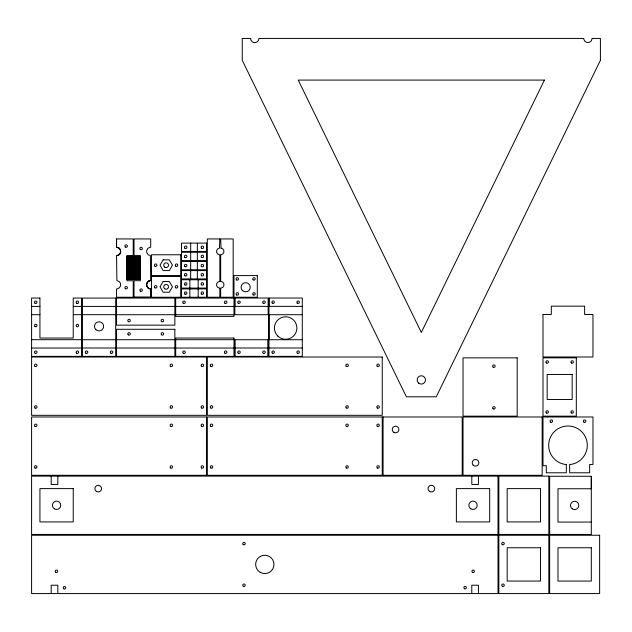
<?xml version="1.0" encoding="UTF-8"?>
<svg xmlns="http://www.w3.org/2000/svg" width="632" height="632" viewBox="0 0 632 632"><rect width="100%" height="100%" fill="white"/><g stroke="black" fill="none" stroke-linecap="round" stroke-linejoin="round"><path stroke-width="0.95" d="M119.361 248.416C122.197 250.707 120.159 255.802 116.557 255.589L116.888 280.624A4.163 4.163 0 0 1 117.307 288.871L116.557 288.911L116.557 297.245L133.21 297.245L133.21 280.75L126.969 280.75L126.969 255.486L133.21 255.486L133.21 238.943L116.557 238.943L116.557 247.302C120.072 247.104 122.189 252.089 119.432 254.427M234.828 356.353L234.828 339.724L268.142 339.724L268.142 356.353L234.828 356.353L234.828 339.724M234.828 298.028L234.828 314.712L268.142 314.712L268.142 298.028L234.828 298.028L234.828 306.378L268.142 306.378M268.142 356.353L268.142 339.724M268.971 298.028L268.971 356.353L302.293 356.353L302.293 298.028L268.971 298.028L268.971 306.378L302.293 306.378M591.307 476.267L591.307 534.427L549.658 534.427L549.658 476.267L591.307 476.267L591.307 488.757L557.985 488.757L557.985 522.072L591.307 522.072M119.164 254.68L118.54 255.083M147.825 281.761C145.099 284.076 147.13 289.093 150.7 288.856L150.7 297.245L134.047 297.245L134.047 280.703L140.296 280.703L140.296 255.431L134.047 255.431L134.047 238.943L150.7 238.943L150.7 247.278L149.95 247.317A4.163 4.163 0 0 0 150.376 255.557L150.7 280.592C147.106 280.387 145.06 285.482 147.896 287.765M148.101 281.509L148.718 281.106M118.247 255.241L117.52 255.478M149.01 280.948L149.737 280.711M117.212 255.549L116.557 255.589L117.307 255.541A4.163 4.163 0 0 0 116.888 247.294L116.636 247.333M150.045 280.64L150.7 280.592L149.95 280.64A4.163 4.163 0 0 0 150.376 288.887L150.7 297.245L134.047 297.222M126.969 256.766L133.21 256.734L133.21 279.502L126.969 279.502M140.296 256.687L134.047 256.687L134.047 279.447L140.296 279.447M126.969 256.853L133.21 256.853M134.047 256.979L140.296 256.979M126.969 257.082L133.21 257.082M126.969 257.319L133.21 257.319M134.047 257.216L140.296 257.216M134.047 257.445L140.296 257.445M126.969 257.548L133.21 257.548M134.047 257.674L140.296 257.674M126.969 257.777L133.21 257.777M134.047 257.769L140.296 257.769M126.969 257.864L133.21 257.864M134.047 258.33L140.296 258.33M126.969 258.433L133.21 258.433M134.047 258.417L140.296 258.417M126.969 258.52L133.21 258.52M126.969 258.749L133.21 258.749M134.047 258.646L140.296 258.646M134.047 258.883L140.296 258.883M126.969 258.986L133.21 258.986M134.047 259.112L140.296 259.112M126.969 259.215L133.21 259.215M134.047 259.341L140.296 259.341M126.969 259.531L133.21 259.444M134.047 259.428L140.296 259.428M134.047 260.084L140.296 259.997M126.969 260.187L133.21 260.1M134.047 260.313L140.296 260.313M126.969 260.416L133.21 260.416M134.047 260.55L140.296 260.55M126.969 260.645L133.21 260.645M134.047 260.779L140.296 260.779M126.969 260.882L133.21 260.882M134.047 261.008L140.296 261.008M126.969 261.111L133.21 261.111M134.047 261.095L140.296 261.095M126.969 261.198L133.21 261.198M134.047 261.664L140.296 261.664M126.969 261.767L133.21 261.767M134.047 261.751L140.296 261.751M126.969 261.853L133.21 261.853M134.047 261.98L140.296 261.98M126.969 262.083L133.21 262.083M126.969 262.312L133.21 262.312M134.047 262.209L140.296 262.209M134.047 262.446L140.296 262.446M126.969 262.549L133.21 262.549M134.047 262.675L140.296 262.675M126.969 262.778L133.21 262.778M134.047 262.762L140.296 262.762M126.969 262.865L133.21 262.865M126.969 263.425L133.21 263.425M126.969 263.52L133.21 263.52M126.969 263.749L133.21 263.749M134.047 263.647L140.296 263.647M134.047 263.876L140.296 263.876M126.969 263.978L133.21 263.978M134.047 264.113L140.296 264.113M126.969 264.216L133.21 264.216M134.047 264.429L140.296 264.342M126.969 264.445L133.21 264.532M134.047 264.99L140.296 265.077M126.969 265.187L133.21 265.092M134.047 265.314L140.296 265.314M126.969 265.416L133.21 265.416M134.047 265.543L140.296 265.543M126.969 265.645L133.21 265.645M126.969 265.875L133.21 265.875M134.047 265.78L140.296 265.78M134.047 266.001L140.296 266.001M126.969 266.112L133.21 266.112M134.047 266.096L140.296 266.096M126.969 266.198L133.21 266.198M134.047 266.657L140.296 266.657M126.969 266.759L133.21 266.759M134.047 266.743L140.296 266.743M126.969 266.846L133.21 266.846M134.047 266.981L140.296 266.981M126.969 267.075L133.21 267.075M126.969 267.312L133.21 267.312M134.047 267.21L140.296 267.21M134.047 267.439L140.296 267.439M126.969 267.541L133.21 267.541M126.969 267.778L133.21 267.778M126.969 267.865L133.21 267.865M134.047 268.323L140.296 268.323M126.969 268.426L133.21 268.513M134.047 268.41L140.296 268.41M134.047 268.639L140.296 268.639M126.969 268.742L133.21 268.742M134.047 268.877L140.296 268.877M126.969 268.979L133.21 268.979M134.047 269.106L140.296 269.106M126.969 269.208L133.21 269.208M134.047 269.335L140.296 269.43M126.969 269.524L133.21 269.437M126.969 270.093L133.21 270.093M134.047 270.077L140.296 269.99M126.969 270.18L133.21 270.18M134.047 270.306L140.296 270.306M126.969 270.409L133.21 270.409M134.047 270.543L140.296 270.543M126.969 270.646L133.21 270.646M126.969 270.875L133.21 270.875M134.047 270.773L140.296 270.773M134.047 271.002L140.296 271.002M126.969 271.104L133.21 271.104M134.047 271.089L140.296 271.089M126.969 271.191L133.21 271.191M134.047 271.657L140.296 271.657M126.969 271.76L133.21 271.76M134.047 271.744L140.296 271.744M126.969 271.847L133.21 271.847M134.047 271.973L140.296 271.973M126.969 272.076L133.21 272.076M126.969 272.305L133.21 272.305M134.047 272.21L140.296 272.21M134.047 272.439L140.296 272.439M126.969 272.542L133.21 272.542M134.047 272.668L140.296 272.668M126.969 272.771L133.21 272.858M134.047 272.755L140.296 272.755M134.047 273.324L140.296 273.324M126.969 273.427L133.21 273.514M134.047 273.411L140.296 273.411M134.047 273.64L140.296 273.64M126.969 273.743L133.21 273.743M134.047 273.869L140.296 273.869M126.969 273.972L133.21 273.972M134.047 274.106L140.296 274.106M126.969 274.209L133.21 274.209M126.969 274.438L133.21 274.438M134.047 274.335L140.296 274.422M126.969 274.525L133.21 274.525M126.969 275.086L133.21 275.086M134.047 275.078L140.296 274.991M126.969 275.181L133.21 275.181M134.047 275.307L140.296 275.307M126.969 275.41L133.21 275.41M134.047 275.536L140.296 275.536M126.969 275.639L133.21 275.639M126.969 275.876L133.21 275.876M134.047 275.773L140.296 275.773M134.047 276.002L140.296 276.002M126.969 276.105L133.21 276.105M134.047 276.089L140.296 276.089M126.969 276.192L133.21 276.192M126.969 277.077L133.21 277.077M134.047 276.974L140.296 276.974M134.047 277.203L140.296 277.203M126.969 277.306L133.21 277.306M134.047 277.44L140.296 277.44M126.969 277.535L133.21 277.535M134.047 277.669L140.296 277.669M126.969 277.772L133.21 277.859M134.047 277.756L140.296 277.756M134.047 278.317L140.296 278.317M126.969 278.42L133.21 278.514M134.047 278.404L140.296 278.404M134.047 278.641L140.296 278.641M126.969 278.736L133.21 278.736M134.047 278.87L140.296 278.87M126.969 278.973L133.21 278.973M134.047 279.099L140.296 279.099M126.969 279.202L133.21 279.202M134.047 279.423L140.296 279.328M31.6 306.409L39.927 306.409M73.241 306.409L81.575 306.409M82.405 306.409L115.719 306.409M116.557 306.417L174.859 306.417M175.688 306.409L233.99 306.409M31.6 314.681L39.927 314.681M73.241 314.681L81.575 314.681M82.405 314.681L115.719 314.681M116.557 314.72L174.859 314.72M302.293 314.712L268.971 314.712L268.971 339.724L302.293 339.724M175.688 314.736L233.99 314.736M31.6 339.692L81.575 339.692M82.405 339.724L115.719 339.724M116.557 339.708L174.859 339.708M175.688 339.692L233.99 339.692M31.6 348.027L81.575 348.027M82.405 348.003L115.719 348.003M116.557 348.011L174.859 348.011M175.688 348.027L233.99 348.027M234.828 347.995L268.142 347.995M268.971 347.995L302.293 347.995M566.319 464.52L565.466 464.465A19.323 19.323 0 0 1 551.697 434.927A19.323 19.323 0 0 1 584.284 434.927A19.323 19.323 0 0 1 570.514 464.465L569.645 464.52L569.645 472.791L589.64 472.791L589.64 464.465L592.966 464.465L592.966 416.986L542.999 416.986L542.999 465.713L546.324 465.713L546.324 472.791L566.319 472.791L566.319 464.465M117.118 247.349L116.557 247.333L116.557 238.967M117.426 247.412L118.16 247.633M149.831 288.777L149.097 288.555M150.14 288.84L150.621 288.856M118.453 247.784L119.085 248.171M148.804 288.405L148.172 288.018M478.448 593.559L478.448 585.232L471.78 585.232L471.78 593.559M478.424 476.125L478.424 484.452L471.812 484.452L471.812 476.125M198.179 279.755L198.179 288.081M198.179 288.919L198.179 297.245M197.342 243.107L197.342 251.433M197.342 252.271L197.342 260.597M197.342 261.427L197.342 269.761M197.342 270.591L197.342 278.917M190.682 243.107L190.682 251.433M190.682 252.271L190.682 260.597M190.682 261.427L190.682 269.761M190.682 270.591L190.682 278.917M189.853 279.755L189.853 288.081M189.853 288.919L189.853 297.245M57.836 476.125L57.836 484.452L51.176 484.452L51.176 476.125M57.828 593.559L57.828 585.232L51.176 585.232L51.176 593.559M383.079 416.986L383.079 475.288L462.205 475.288L462.205 416.986L383.079 416.986M542.999 314.475L542.999 356.993L592.966 356.993L592.966 314.475L584.639 314.475L584.639 306.149L551.325 306.149L551.325 314.475L542.999 314.475M544.421 80.082L421.331 332.432L298.233 80.082L544.421 80.082M600.4 60.324L436.254 396.809L406.4 396.809L242.254 60.324L242.254 38.441L250.588 38.441A4.163 4.163 0 0 0 254.751 42.605A4.163 4.163 0 0 0 258.915 38.441L583.778 38.441L583.794 39.113A4.163 4.163 0 0 0 592.05 38.852L592.034 38.441L600.4 38.441L600.4 60.324M163.135 259.831L160.03 265.203L163.135 270.575L169.337 270.575L172.441 265.203L169.337 259.831L163.135 259.831M163.135 281.485L160.03 286.857L163.135 292.237L169.337 292.237L172.441 286.857L169.337 281.485L163.135 281.485M221.042 248.123L220.663 238.943L233.161 238.943L233.161 297.245L220.663 297.245L220.663 288.058L221.105 288.058A3.334 3.334 0 0 0 221.105 281.445L220.663 281.445L220.663 254.736L221.161 254.728A3.334 3.334 0 0 0 221.042 248.123M219.833 238.943L207.343 238.943L207.343 297.245L219.833 297.245L219.833 288.058L219.399 288.058A3.334 3.334 0 0 1 219.399 281.445L219.833 281.445L219.833 254.736L219.344 254.728A3.334 3.334 0 0 1 219.454 248.123L219.833 238.943M206.506 243.107L181.518 243.107L181.518 251.433L206.506 251.433L206.506 243.107M206.506 252.271L181.518 252.271L181.518 260.597L206.506 260.597L206.506 252.271M180.689 254.767L151.538 254.767L151.538 275.592L180.689 275.592L180.689 254.767M206.506 261.427L181.518 261.427L181.518 269.761L206.506 269.761L206.506 261.427M140.296 263.331L134.047 263.331L140.296 263.418M140.296 267.668L134.047 267.668L140.296 267.763M206.506 270.591L181.518 270.591L181.518 278.917L206.506 278.917L206.506 270.591M257.311 275.592L233.99 275.592L233.99 297.245L257.311 297.245L257.311 275.592M180.689 276.421L151.538 276.421L151.538 297.245L180.689 297.245L180.689 276.421M140.296 276.65L134.047 276.65L140.296 276.737M133.21 276.753L126.969 276.753L133.21 276.848M206.506 279.755L181.518 279.755L181.518 288.081L206.506 288.081L206.506 279.755M206.506 288.919L181.518 288.919L181.518 297.245L206.506 297.245L206.506 288.919M39.927 298.051L31.6 298.051L31.6 356.353L81.575 356.353L81.575 298.051L73.241 298.051L73.241 338.033L39.927 338.033L39.927 298.051M115.719 298.075L82.405 298.075L82.405 356.353L115.719 356.353L115.719 298.075M174.859 298.075L116.557 298.075L116.557 325.148L174.859 325.148L174.859 298.075M233.99 298.075L175.688 298.075L175.688 316.403L233.99 316.403L233.99 298.075M174.859 329.288L116.557 329.288L116.557 356.353L174.859 356.353L174.859 329.288M233.99 338.033L175.688 338.033L175.688 356.353L233.99 356.353L233.99 338.033M206.506 357.017L31.6 357.017L31.6 415.319L206.506 415.319L206.506 357.017M382.249 357.017L207.343 357.017L207.343 415.319L382.249 415.319L382.249 357.017M517.173 357.854L463.035 357.854L463.035 416.156L517.173 416.156L517.173 357.854M576.313 357.831L542.999 357.831L542.999 416.156L576.313 416.156L576.313 357.831M572.15 374.46L547.162 374.46L547.162 399.471L572.15 399.471L572.15 374.46M206.506 416.986L31.6 416.986L31.6 475.288L206.506 475.288L206.506 416.986M382.249 416.986L207.343 416.986L207.343 475.288L382.249 475.288L382.249 416.986M542.161 416.986L463.035 416.986L463.035 475.288L542.161 475.288L542.161 416.986M498.016 476.125L31.6 476.125L31.6 534.427L498.016 534.427L498.016 476.125M548.829 476.125L498.853 476.125L498.853 534.427L548.829 534.427L548.829 476.125M73.241 488.615L39.927 488.615L39.927 521.929L73.241 521.929L73.241 488.615M489.689 488.615L456.375 488.615L456.375 521.929L489.689 521.929L489.689 488.615M540.494 488.615L507.18 488.615L507.18 521.929L540.494 521.929L540.494 488.615M498.016 535.257L31.6 535.257L31.6 593.559L498.016 593.559L498.016 535.257M548.829 535.257L498.853 535.257L498.853 593.559L548.829 593.559L548.829 535.257M599.634 535.257L549.658 535.257L549.658 593.559L599.634 593.559L599.634 535.257M540.494 547.754L507.18 547.754L507.18 581.069L540.494 581.069L540.494 547.754M591.307 547.754L557.985 547.754L557.985 581.069L591.307 581.069L591.307 547.754M201.458 284.803A1.248 1.248 0 0 0 203.551 284.242A1.248 1.248 0 0 0 202.019 282.709A1.248 1.248 0 0 0 201.458 284.803M185.058 285A1.248 1.248 0 0 0 186.938 283.918A1.248 1.248 0 0 0 185.058 282.836A1.248 1.248 0 0 0 185.058 285M571.265 412.878A1.248 1.248 0 0 0 573.35 412.317A1.248 1.248 0 0 0 571.826 410.784A1.248 1.248 0 0 0 571.265 412.878M571.265 362.871A1.248 1.248 0 0 0 573.35 362.318A1.248 1.248 0 0 0 571.826 360.785A1.248 1.248 0 0 0 571.265 362.871M546.277 412.878A1.248 1.248 0 0 0 548.371 412.317A1.248 1.248 0 0 0 546.838 410.784A1.248 1.248 0 0 0 546.277 412.878M546.277 362.871A1.248 1.248 0 0 0 548.371 362.318A1.248 1.248 0 0 0 546.838 360.785A1.248 1.248 0 0 0 546.277 362.871M550.701 422.231A1.248 1.248 0 0 0 552.573 421.149A1.248 1.248 0 0 0 550.701 420.075A1.248 1.248 0 0 0 550.701 422.231M584.015 422.231A1.248 1.248 0 0 0 585.888 421.157A1.248 1.248 0 0 0 584.015 420.067A1.248 1.248 0 0 0 584.015 422.231M297.245 303.076A1.248 1.248 0 0 0 299.331 302.515A1.248 1.248 0 0 0 297.798 300.982A1.248 1.248 0 0 0 297.245 303.076M272.258 303.076A1.248 1.248 0 0 0 274.343 302.515A1.248 1.248 0 0 0 272.819 300.982A1.248 1.248 0 0 0 272.258 303.076M297.49 353.264A1.248 1.248 0 0 0 299.378 352.206A1.248 1.248 0 0 0 297.514 351.1A1.248 1.248 0 0 0 297.49 353.264M272.376 353.177A1.248 1.248 0 0 0 274.375 352.356A1.248 1.248 0 0 0 272.668 351.037A1.248 1.248 0 0 0 272.376 353.177M277.811 336.106A11.242 11.242 0 0 0 296.542 330.781A11.242 11.242 0 0 0 282.567 317.217A11.242 11.242 0 0 0 277.811 336.106M110.932 353.272A1.248 1.248 0 0 0 112.804 352.19A1.248 1.248 0 0 0 110.932 351.108A1.248 1.248 0 0 0 110.932 353.272M85.944 353.272A1.248 1.248 0 0 0 87.816 352.19A1.248 1.248 0 0 0 85.944 351.108A1.248 1.248 0 0 0 85.944 353.272M95.922 329.707A4.582 4.582 0 0 0 103.514 327.416A4.582 4.582 0 0 0 97.739 321.98A4.582 4.582 0 0 0 95.922 329.707M242.419 290.491A4.582 4.582 0 0 0 250.082 288.437A4.582 4.582 0 0 0 244.473 282.828A4.582 4.582 0 0 0 242.419 290.491M236.7 294.994A1.248 1.248 0 0 0 238.572 293.912A1.248 1.248 0 0 0 236.7 292.829A1.248 1.248 0 0 0 236.7 294.994M236.55 279.905A1.248 1.248 0 0 0 238.564 279.099A1.248 1.248 0 0 0 236.858 277.764A1.248 1.248 0 0 0 236.55 279.905M253.1 294.796A1.248 1.248 0 0 0 255.186 294.236A1.248 1.248 0 0 0 253.661 292.703A1.248 1.248 0 0 0 253.1 294.796M253.1 279.802A1.248 1.248 0 0 0 255.186 279.241A1.248 1.248 0 0 0 253.661 277.717A1.248 1.248 0 0 0 253.1 279.802M418.708 383.166A4.163 4.163 0 0 0 425.439 380.575A4.163 4.163 0 0 0 419.83 376.04A4.163 4.163 0 0 0 418.708 383.166M201.719 294.164A1.248 1.248 0 0 0 203.591 293.082A1.248 1.248 0 0 0 201.719 292A1.248 1.248 0 0 0 201.719 294.164M185.058 294.164A1.248 1.248 0 0 0 186.938 293.082A1.248 1.248 0 0 0 185.058 292A1.248 1.248 0 0 0 185.058 294.164M154.895 287.789A1.248 1.248 0 0 0 156.934 287.054A1.248 1.248 0 0 0 155.275 285.656A1.248 1.248 0 0 0 154.895 287.789M175.72 287.789A1.248 1.248 0 0 0 177.75 287.047A1.248 1.248 0 0 0 176.099 285.656A1.248 1.248 0 0 0 175.72 287.789M164.755 288.8A2.394 2.394 0 0 0 168.499 287.023A2.394 2.394 0 0 0 165.086 284.677A2.394 2.394 0 0 0 164.755 288.8M154.895 266.135A1.248 1.248 0 0 0 156.934 265.401A1.248 1.248 0 0 0 155.275 264.002A1.248 1.248 0 0 0 154.895 266.135M175.72 266.135A1.248 1.248 0 0 0 177.75 265.393A1.248 1.248 0 0 0 176.099 264.002A1.248 1.248 0 0 0 175.72 266.135M164.755 267.146A2.394 2.394 0 0 0 168.499 265.369A2.394 2.394 0 0 0 165.086 263.023A2.394 2.394 0 0 0 164.755 267.146M238.225 353.177A1.248 1.248 0 0 0 240.231 352.356A1.248 1.248 0 0 0 238.517 351.037A1.248 1.248 0 0 0 238.225 353.177M263.339 353.264A1.248 1.248 0 0 0 265.227 352.206A1.248 1.248 0 0 0 263.362 351.1A1.248 1.248 0 0 0 263.339 353.264M238.106 303.076A1.248 1.248 0 0 0 240.2 302.515A1.248 1.248 0 0 0 238.667 300.982A1.248 1.248 0 0 0 238.106 303.076M263.094 303.076A1.248 1.248 0 0 0 265.187 302.515A1.248 1.248 0 0 0 263.655 300.982A1.248 1.248 0 0 0 263.094 303.076M35.139 353.272A1.248 1.248 0 0 0 37.012 352.19A1.248 1.248 0 0 0 35.139 351.108A1.248 1.248 0 0 0 35.139 353.272M76.677 353.201A1.248 1.248 0 0 0 78.652 352.324A1.248 1.248 0 0 0 76.899 351.044A1.248 1.248 0 0 0 76.677 353.201M34.879 303.099A1.248 1.248 0 0 0 36.972 302.538A1.248 1.248 0 0 0 35.439 301.006A1.248 1.248 0 0 0 34.879 303.099M35.139 326.618A1.248 1.248 0 0 0 37.012 325.535A1.248 1.248 0 0 0 35.139 324.453A1.248 1.248 0 0 0 35.139 326.618M76.527 326.42A1.248 1.248 0 0 0 78.621 325.851A1.248 1.248 0 0 0 77.08 324.335A1.248 1.248 0 0 0 76.527 326.42M76.756 303.281A1.248 1.248 0 0 0 78.66 302.246A1.248 1.248 0 0 0 76.812 301.116A1.248 1.248 0 0 0 76.756 303.281M377.201 366.236A1.248 1.248 0 0 0 379.287 365.675A1.248 1.248 0 0 0 377.762 364.143A1.248 1.248 0 0 0 377.201 366.236M377.391 408.035A1.248 1.248 0 0 0 379.326 407.071A1.248 1.248 0 0 0 377.525 405.878A1.248 1.248 0 0 0 377.391 408.035M210.622 366.236A1.248 1.248 0 0 0 212.715 365.675A1.248 1.248 0 0 0 211.183 364.143A1.248 1.248 0 0 0 210.622 366.236M210.748 407.988A1.248 1.248 0 0 0 212.747 407.15A1.248 1.248 0 0 0 211.017 405.839A1.248 1.248 0 0 0 210.748 407.988M346.194 366.236A1.248 1.248 0 0 0 348.287 365.675A1.248 1.248 0 0 0 346.755 364.143A1.248 1.248 0 0 0 346.194 366.236M346.194 407.877A1.248 1.248 0 0 0 348.287 407.316A1.248 1.248 0 0 0 346.755 405.784A1.248 1.248 0 0 0 346.194 407.877M377.462 468.043A1.248 1.248 0 0 0 379.334 466.961A1.248 1.248 0 0 0 377.462 465.879A1.248 1.248 0 0 0 377.462 468.043M377.257 426.252A1.248 1.248 0 0 0 379.311 425.565A1.248 1.248 0 0 0 377.683 424.135A1.248 1.248 0 0 0 377.257 426.252M210.883 468.043A1.248 1.248 0 0 0 212.755 466.961A1.248 1.248 0 0 0 210.883 465.879A1.248 1.248 0 0 0 210.883 468.043M210.74 426.3A1.248 1.248 0 0 0 212.739 425.486A1.248 1.248 0 0 0 211.033 424.159A1.248 1.248 0 0 0 210.74 426.3M346.455 468.043A1.248 1.248 0 0 0 348.327 466.961A1.248 1.248 0 0 0 346.455 465.879A1.248 1.248 0 0 0 346.455 468.043M346.455 426.403A1.248 1.248 0 0 0 348.327 425.32A1.248 1.248 0 0 0 346.455 424.238A1.248 1.248 0 0 0 346.455 426.403M96.475 491.443A3.334 3.334 0 0 0 101.562 488.726A3.334 3.334 0 0 0 96.664 485.676A3.334 3.334 0 0 0 96.475 491.443M429.673 491.475A3.334 3.334 0 0 0 434.721 488.67A3.334 3.334 0 0 0 429.776 485.7A3.334 3.334 0 0 0 429.673 491.475M54.502 508.879A4.163 4.163 0 0 0 60.751 505.276A4.163 4.163 0 0 0 54.502 501.666A4.163 4.163 0 0 0 54.502 508.879M470.911 508.855A4.163 4.163 0 0 0 477.2 505.324A4.163 4.163 0 0 0 470.998 501.642A4.163 4.163 0 0 0 470.911 508.855M393.91 432.367A3.334 3.334 0 0 0 398.903 429.483A3.334 3.334 0 0 0 393.91 426.6A3.334 3.334 0 0 0 393.91 432.367M473.178 465.152A3.334 3.334 0 0 0 478.748 463.659A3.334 3.334 0 0 0 474.672 459.583A3.334 3.334 0 0 0 473.178 465.152M572.213 508.792A4.163 4.163 0 0 0 578.786 505.837A4.163 4.163 0 0 0 572.94 501.618A4.163 4.163 0 0 0 572.213 508.792M502.211 544.547A1.248 1.248 0 0 0 504.249 543.804A1.248 1.248 0 0 0 502.59 542.414A1.248 1.248 0 0 0 502.211 544.547M502.329 586.275A1.248 1.248 0 0 0 504.265 585.303A1.248 1.248 0 0 0 502.456 584.118A1.248 1.248 0 0 0 502.329 586.275M201.719 408.075A1.248 1.248 0 0 0 203.591 406.992A1.248 1.248 0 0 0 201.719 405.91A1.248 1.248 0 0 0 201.719 408.075M201.513 366.284A1.248 1.248 0 0 0 203.567 365.596A1.248 1.248 0 0 0 201.948 364.166A1.248 1.248 0 0 0 201.513 366.284M35.139 408.075A1.248 1.248 0 0 0 37.012 406.992A1.248 1.248 0 0 0 35.139 405.91A1.248 1.248 0 0 0 35.139 408.075M34.997 366.339A1.248 1.248 0 0 0 37.004 365.517A1.248 1.248 0 0 0 35.297 364.19A1.248 1.248 0 0 0 34.997 366.339M170.45 407.877A1.248 1.248 0 0 0 172.544 407.316A1.248 1.248 0 0 0 171.011 405.784A1.248 1.248 0 0 0 170.45 407.877M170.711 366.434A1.248 1.248 0 0 0 172.583 365.351A1.248 1.248 0 0 0 170.711 364.269A1.248 1.248 0 0 0 170.711 366.434M201.719 468.043A1.248 1.248 0 0 0 203.591 466.961A1.248 1.248 0 0 0 201.719 465.879A1.248 1.248 0 0 0 201.719 468.043M201.513 426.252A1.248 1.248 0 0 0 203.567 425.565A1.248 1.248 0 0 0 201.948 424.135A1.248 1.248 0 0 0 201.513 426.252M35.139 468.043A1.248 1.248 0 0 0 37.012 466.961A1.248 1.248 0 0 0 35.139 465.879A1.248 1.248 0 0 0 35.139 468.043M34.997 426.3A1.248 1.248 0 0 0 37.004 425.486A1.248 1.248 0 0 0 35.297 424.159A1.248 1.248 0 0 0 34.997 426.3M170.711 468.043A1.248 1.248 0 0 0 172.583 466.961A1.248 1.248 0 0 0 170.711 465.879A1.248 1.248 0 0 0 170.711 468.043M170.711 426.403A1.248 1.248 0 0 0 172.583 425.32A1.248 1.248 0 0 0 170.711 424.238A1.248 1.248 0 0 0 170.711 426.403M493.126 408.809A1.248 1.248 0 0 0 495.133 407.996A1.248 1.248 0 0 0 493.426 406.668A1.248 1.248 0 0 0 493.126 408.809M493.205 367.224A1.248 1.248 0 0 0 495.14 366.26A1.248 1.248 0 0 0 493.339 365.067A1.248 1.248 0 0 0 493.205 367.224M183.359 353.248A1.248 1.248 0 0 0 185.271 352.229A1.248 1.248 0 0 0 183.43 351.084A1.248 1.248 0 0 0 183.359 353.248M224.818 353.106A1.248 1.248 0 0 0 226.88 352.466A1.248 1.248 0 0 0 225.292 350.997A1.248 1.248 0 0 0 224.818 353.106M225 303.305A1.248 1.248 0 0 0 226.912 302.286A1.248 1.248 0 0 0 225.079 301.14A1.248 1.248 0 0 0 225 303.305M183.169 303.163A1.248 1.248 0 0 0 185.239 302.515A1.248 1.248 0 0 0 183.651 301.045A1.248 1.248 0 0 0 183.169 303.163M201.648 257.469A1.248 1.248 0 0 0 203.591 256.521A1.248 1.248 0 0 0 201.798 255.312A1.248 1.248 0 0 0 201.648 257.469M184.915 257.414A1.248 1.248 0 0 0 186.922 256.608A1.248 1.248 0 0 0 185.223 255.273A1.248 1.248 0 0 0 184.915 257.414M201.648 266.633A1.248 1.248 0 0 0 203.591 265.677A1.248 1.248 0 0 0 201.798 264.468A1.248 1.248 0 0 0 201.648 266.633M184.915 266.578A1.248 1.248 0 0 0 186.922 265.772A1.248 1.248 0 0 0 185.223 264.437A1.248 1.248 0 0 0 184.915 266.578M184.986 275.789A1.248 1.248 0 0 0 186.93 274.841A1.248 1.248 0 0 0 185.137 273.632A1.248 1.248 0 0 0 184.986 275.789M201.569 275.742A1.248 1.248 0 0 0 203.583 274.936A1.248 1.248 0 0 0 201.877 273.593A1.248 1.248 0 0 0 201.569 275.742M184.986 248.305A1.248 1.248 0 0 0 186.93 247.357A1.248 1.248 0 0 0 185.137 246.148A1.248 1.248 0 0 0 184.986 248.305M201.569 248.25A1.248 1.248 0 0 0 203.583 247.452A1.248 1.248 0 0 0 201.877 246.109A1.248 1.248 0 0 0 201.569 248.25M243.146 544.515A1.248 1.248 0 0 0 245.208 543.852A1.248 1.248 0 0 0 243.612 542.398A1.248 1.248 0 0 0 243.146 544.515M243.328 586.291A1.248 1.248 0 0 0 245.24 585.279A1.248 1.248 0 0 0 243.399 584.126A1.248 1.248 0 0 0 243.328 586.291M63.871 588.811A1.248 1.248 0 0 0 65.752 587.728A1.248 1.248 0 0 0 63.871 586.646A1.248 1.248 0 0 0 63.871 588.811M55.829 572.371A1.248 1.248 0 0 0 57.702 571.288A1.248 1.248 0 0 0 55.829 570.206A1.248 1.248 0 0 0 55.829 572.371M472.428 572.292A1.248 1.248 0 0 0 474.411 571.423A1.248 1.248 0 0 0 472.665 570.143A1.248 1.248 0 0 0 472.428 572.292M464.496 588.732A1.248 1.248 0 0 0 466.369 587.649A1.248 1.248 0 0 0 464.496 586.567A1.248 1.248 0 0 0 464.496 588.732M260.179 572.316A9.164 9.164 0 0 0 273.972 564.471A9.164 9.164 0 0 0 260.281 556.444A9.164 9.164 0 0 0 260.179 572.316M161.484 334.747A1.248 1.248 0 0 0 163.57 334.186A1.248 1.248 0 0 0 162.037 332.661A1.248 1.248 0 0 0 161.484 334.747M128.162 334.747A1.248 1.248 0 0 0 130.255 334.186A1.248 1.248 0 0 0 128.723 332.661A1.248 1.248 0 0 0 128.162 334.747M128.422 321.649A1.248 1.248 0 0 0 130.295 320.566A1.248 1.248 0 0 0 128.422 319.484A1.248 1.248 0 0 0 128.422 321.649M161.737 321.649A1.248 1.248 0 0 0 163.617 320.566A1.248 1.248 0 0 0 161.737 319.484A1.248 1.248 0 0 0 161.737 321.649M125.349 288.666A1.248 1.248 0 0 0 127.372 287.884A1.248 1.248 0 0 0 125.681 286.525A1.248 1.248 0 0 0 125.349 288.666M125.349 247.017A1.248 1.248 0 0 0 127.372 246.243A1.248 1.248 0 0 0 125.681 244.884A1.248 1.248 0 0 0 125.349 247.017M140.344 249.466A1.248 1.248 0 0 0 142.358 248.684A1.248 1.248 0 0 0 140.675 247.325A1.248 1.248 0 0 0 140.344 249.466M140.344 291.115A1.248 1.248 0 0 0 142.358 290.333A1.248 1.248 0 0 0 140.675 288.974A1.248 1.248 0 0 0 140.344 291.115"/></g></svg>
